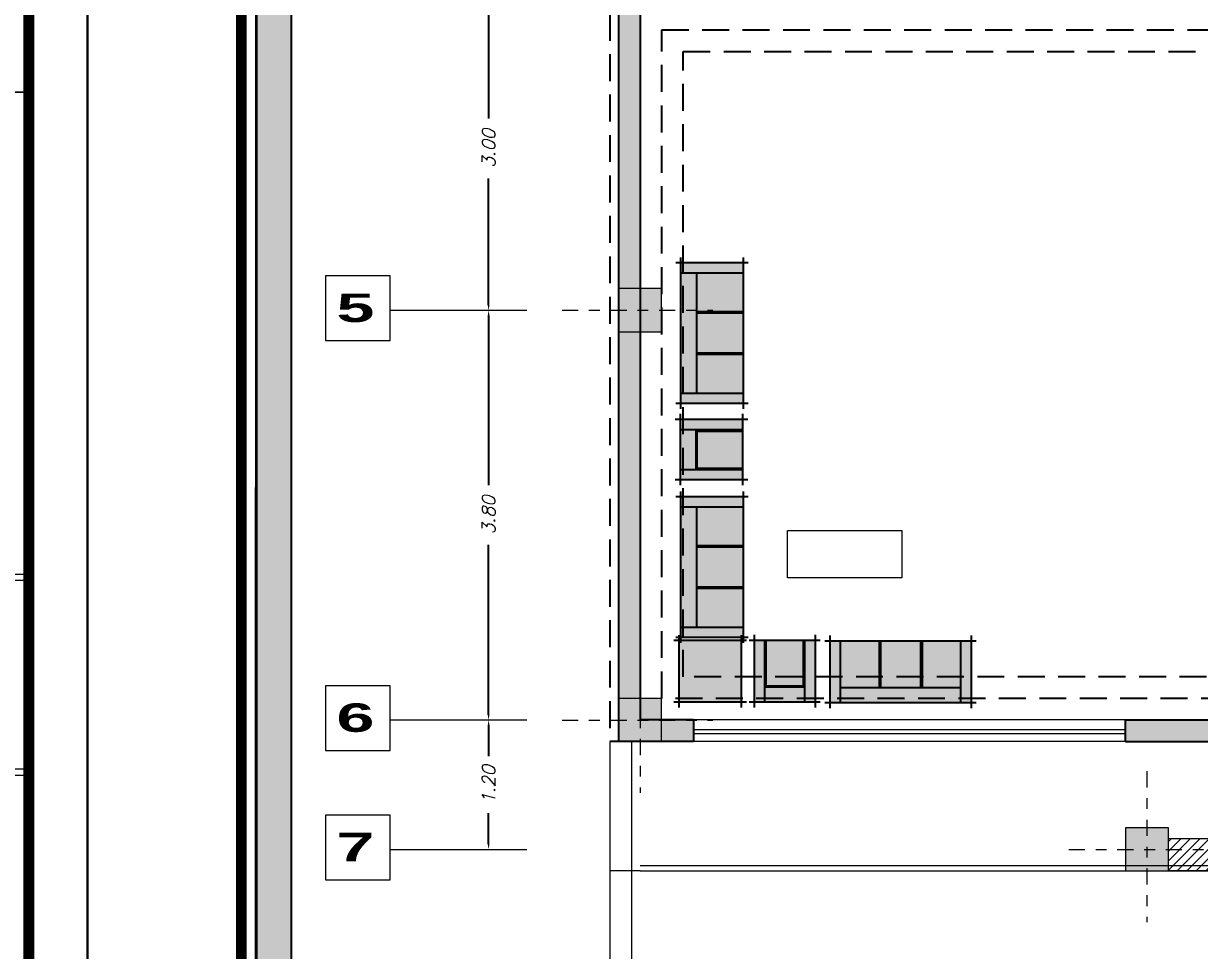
# Model space of a CAD drawing. Header units: inches. Extents: x 70 to 1974, y -315 to 363.
# Drawn here: x 99.05 to 109.95, y -185.77 to -177.17 of the extents above; entities that cross this region are included whole.
import ezdxf

# ---------------------------------------------------------------- set-up
doc = ezdxf.new("R2010")
doc.units = ezdxf.units.IN
doc.header["$MEASUREMENT"] = 0
doc.linetypes.add('DASHDOT', pattern=[1, 0.5, -0.25, 0, -0.25])
doc.linetypes.add('HIDDEN', pattern=[0.375, 0.25, -0.125])
for name, color, linetype, lineweight in [('1', 19, 'Continuous', 5), ('3', 244, 'Continuous', 20), ('LAYER1', 8, 'Continuous', 9), ('WALL', 7, 'Continuous', 35)]:
    doc.layers.add(name, color=color, linetype=linetype, lineweight=lineweight)
for name, color, linetype in [('7', 7, 'Continuous'), ('fer', 8, 'Continuous'), ('HID', 5, 'HIDDEN'), ('MOBL', 251, 'Continuous')]:
    doc.layers.add(name, color=color, linetype=linetype)
doc.layers.add('AX', color=7, linetype='Continuous', lineweight=18, true_color=0xb7ad8f)
doc.styles.add('KH1', font='', dxfattribs={"width": 1.5})
doc.styles.add('STYLE3', font='italict.shx')
doc.styles.get('KH1').set_extended_font_data('Arial Black')
doc.dimstyles.new('mo', dxfattribs={"dimscale": 0.08, "dimtxt": 1.5, "dimasz": 0.6, "dimexe": 1, "dimexo": 1, "dimgap": 1, "dimtad": 0, "dimzin": 1, "dimdsep": 46, "dimtxsty": 'STYLE3', "dimcen": 2.5, "dimse1": 1, "dimse2": 1, "dimclrd": 1, "dimclre": 2, "dimclrt": 1, "dimadec": 0, "dimazin": 0, "dimtm": 1e-09, "dimtfac": 1, "dimtix": 1, "dimtmove": 0, "dimatfit": 1, "dimfxl": 0, "dimtolj": 1, "dimtzin": 0, "dimarcsym": 0})

# ---------------------------------------------------------------- blocks, each defined once
blk = doc.blocks.new('k1')
at = {"true_color": 0x636466}
h = blk.add_hatch(color=251, dxfattribs=at)
h.dxf.hatch_style = 1
h.paths.add_polyline_path([(-480.494, -162.334), (-480.494, -163.026), (-480.494, -198.947), (-480.18, -198.947), (-480.18, -162.334)])
blk.add_line((-480.178, -162.634), (-480.178, -198.949))
for points in [[(-452.366, -202.667), (-482.066, -202.667), (-482.066, -160.662), (-452.366, -160.662)], [(-482.066, -160.662), (-452.366, -160.662), (-452.366, -202.667), (-482.066, -202.667)]]:
    blk.add_lwpolyline(points, close=True)
blk.add_lwpolyline([(-480.178, -162.634), (-480.178, -198.949), (-480.495, -198.949), (-480.495, -162.319), (-480.178, -162.319)])
at = {"layer": '1', "ltscale": 0.5}
for p, q in [((-452.911, -190.833), (-452.911, -171.797)), ((-452.911, -182.705), (-452.911, -179.365)), ((-452.911, -179.672), (-456.425, -179.672)), ((-452.911, -181.422), (-456.425, -181.422)), ((-452.911, -181.479), (-456.425, -181.479)), ((-452.911, -184.669), (-452.911, -182.919))]:
    blk.add_line(p, q, dxfattribs=at)
at = {"layer": '1'}
for points in [[(-452.911, -171.797), (-456.42, -171.797), (-456.42, -175.143), (-452.911, -175.143)], [(-452.911, -175.143), (-456.42, -175.143), (-456.42, -179.612), (-452.911, -179.612)]]:
    blk.add_lwpolyline(points, close=True, dxfattribs=at)
at = {"layer": '3', "const_width": 0.1}
for points in [[(-480.641, -192.137), (-480.641, -162.319)], [(-480.641, -198.946), (-480.641, -162.319)]]:
    blk.add_lwpolyline(points, dxfattribs=at)
blk.add_lwpolyline([(-456.535, -190.833), (-452.911, -190.833), (-452.911, -171.797), (-456.535, -171.797)], close=True, dxfattribs=at)
at = {"layer": '7', "lineweight": 30}
blk.add_line((-480.506, -198.946), (-480.503, -162.319), dxfattribs=at)
blk = doc.blocks.new('s.botoni')
at = {"layer": 'AX'}
h = blk.add_hatch(color=256, dxfattribs=at)
h.paths.add_polyline_path([(19.473, 218.825), (19.473, 219.111), (19.758, 219.111), (19.758, 218.825)])
h.paths.add_polyline_path([(19.758, 218.711), (19.473, 218.711), (19.473, 218.825), (19.758, 218.825)])
h.paths.add_polyline_path([(19.473, 218.711), (19.359, 218.711), (19.359, 218.825), (19.473, 218.825)])
h.paths.add_polyline_path([(19.473, 218.825), (19.359, 218.825), (19.359, 219.111), (19.473, 219.111)])
at = {"layer": 'AX', "linetype": 'DASHDOT', "ltscale": 0.3}
for p, q in [((19.558, 219.636), (19.558, 218.236)), ((18.834, 218.911), (20.234, 218.911))]:
    blk.add_line(p, q, dxfattribs=at)
at = {"layer": 'AX', "linetype": 'Continuous'}
blk.add_lwpolyline([(19.359, 218.711), (19.758, 218.711), (19.758, 219.111), (19.359, 219.111), (19.359, 218.711)], dxfattribs=at)
blk = doc.blocks.new('s13')
at = {"layer": 'AX', "linetype": 'Continuous'}
h = blk.add_hatch(dxfattribs=at)
h.set_pattern_fill('ANSI31', color=256, scale=0.5)
h.paths.add_polyline_path([(120.209, -48.396), (118.409, -48.396), (118.409, -48.696), (120.209, -48.696)])
blk.add_lwpolyline([(120.209, -48.696), (118.409, -48.696), (118.409, -48.396), (120.209, -48.396)], close=True, dxfattribs=at)
for p in [(93.95, -262.406), (93.95, -266.207), (98.65, -267.407)]:
    blk.add_blockref('s.botoni', p, dxfattribs=at)
blk = doc.blocks.new('mz1')
at = {"layer": 'MOBL', "ltscale": 0.03}
for p, q in [((-4.15, -3.1), (-4.15, 3.9)), ((1.85, 3.9), (1.85, -3.1)), ((-4.65, 3.4), (2.35, 3.4)), ((2.35, -2.6), (-4.65, -2.6))]:
    blk.add_line(p, q, dxfattribs=at)
blk = doc.blocks.new('Gol miz')
at = {"layer": 'fer'}
h = blk.add_hatch(color=45, dxfattribs=at)
h.set_gradient(color1=(150, 137, 90), color2=(244, 242, 236), one_color=1, tint=0.94, name='INVCURVED')
h.paths.add_polyline_path([(0.576, -0.288), (0.576, 0.288), (0, 0.288), (0, -0.288)])
at = {"layer": 'MOBL', "xscale": -0.09599999999045394, "yscale": 0.09599999999045394, "zscale": 0.09599999999947614}
blk.add_blockref('mz1', (0.178, -0.038), dxfattribs=at)
blk = doc.blocks.new('Mobl 3')
at = {"layer": 'fer'}
h = blk.add_hatch(color=45, dxfattribs=at)
h.set_gradient(color1=(150, 137, 90), color2=(244, 242, 236), one_color=1, tint=0.94, name='INVCURVED')
h.paths.add_polyline_path([(0.096, 0.576), (0, 0.576), (0, 0), (0.096, 0)])
h.paths.add_polyline_path([(1.212, 0.576), (0.096, 0.576), (0.096, 0.432), (1.212, 0.432)])
h.paths.add_polyline_path([(1.308, 0), (1.308, 0.576), (1.212, 0.576), (1.212, 0)])
h = blk.add_hatch(color=49, dxfattribs=at)
h.dxf.hatch_style = 1
h.set_gradient(color1=(100, 62, 38), color2=(216, 176, 151), rotation=180, one_color=1, tint=0.72)
h.paths.add_polyline_path([(0.096, 0), (0.456, 0), (0.456, 0.432), (0.096, 0.432)])
h = blk.add_hatch(color=49, dxfattribs=at)
h.dxf.hatch_style = 1
h.set_gradient(color1=(100, 62, 38), color2=(216, 176, 151), rotation=180, one_color=1, tint=0.72)
h.paths.add_polyline_path([(0.468, 0), (0.84, 0), (0.84, 0.432), (0.468, 0.432)])
h = blk.add_hatch(color=49, dxfattribs=at)
h.dxf.hatch_style = 1
h.set_gradient(color1=(100, 62, 38), color2=(216, 176, 151), rotation=180, one_color=1, tint=0.72)
h.paths.add_polyline_path([(0.853, 0), (1.212, 0), (1.212, 0.432), (0.853, 0.432)])
at = {"layer": 'MOBL', "ltscale": 0.03}
for p, q in [((1.356, 0.576), (-0.048, 0.576)), ((0, 0.624), (0, -0.048)), ((0.096, 0.576), (0.096, 0)), ((1.212, 0.576), (1.212, 0)), ((1.308, -0.048), (1.308, 0.624)), ((0.096, 0.432), (1.212, 0.432)), ((0.456, 0), (0.456, 0.432)), ((0.468, 0), (0.468, 0.432)), ((0.84, 0), (0.84, 0.432)), ((0.853, 0), (0.853, 0.432)), ((-0.048, 0), (1.356, 0))]:
    blk.add_line(p, q, dxfattribs=at)
blk = doc.blocks.new('Mobl 1')
at = {"layer": 'fer'}
h = blk.add_hatch(color=45, dxfattribs=at)
h.set_gradient(color1=(150, 137, 90), color2=(244, 242, 236), rotation=180, one_color=1, tint=0.94)
h.paths.add_polyline_path([(0.144, 0.186), (0, 0.186), (0, -0.186), (0.144, -0.186)])
h.paths.add_polyline_path([(0.576, -0.282), (0.576, -0.186), (0, -0.186), (0, -0.282)])
h.paths.add_polyline_path([(0.576, 0.186), (0.576, 0.282), (0, 0.282), (0, 0.186)])
at = {"layer": 'fer', "true_color": 0x787064}
blk.add_hatch(color=8, dxfattribs=at).paths.add_polyline_path([(0.576, -0.186), (0.576, -0.171), (0.153, -0.171), (0.153, 0.173), (0.576, 0.173), (0.576, 0.186), (0.144, 0.186), (0.144, -0.186)])
at = {"layer": 'fer'}
h = blk.add_hatch(color=49, dxfattribs=at)
h.dxf.hatch_style = 1
h.set_gradient(color1=(100, 62, 38), color2=(216, 176, 151), one_color=1, tint=0.72)
h.paths.add_polyline_path([(0.153, 0.173), (0.153, -0.171), (0.576, -0.171), (0.576, 0.173)])
at = {"layer": 'MOBL', "linetype": 'ByBlock'}
for p, q in [((0, 0.33), (0, -0.33)), ((0.576, -0.33), (0.576, 0.33)), ((0.624, 0.282), (-0.048, 0.282)), ((0, 0.186), (0.576, 0.186)), ((0.144, -0.186), (0.144, 0.186)), ((0.153, -0.171), (0.153, 0.173)), ((0.153, 0.173), (0.576, 0.173)), ((0, -0.186), (0.576, -0.186)), ((0.153, -0.171), (0.576, -0.171)), ((-0.048, -0.282), (0.624, -0.282))]:
    blk.add_line(p, q, dxfattribs=at)
blk = doc.blocks.new('*D352')
at = {"color": 1, "lineweight": -2, "transparency": 16777216}
for p, q in [((173.303, -176.877), (173.303, -178.052)), ((173.303, -179.781), (173.303, -178.606))]:
    blk.add_line(p, q, dxfattribs=at)
at = {"color": 1, "transparency": 16777216}
for points in [[(173.295, -176.877), (173.311, -176.877), (173.303, -176.829)], [(173.295, -179.781), (173.311, -179.781), (173.303, -179.829)]]:
    blk.add_solid(points, dxfattribs=at)
at = {"layer": 'Defpoints', "color": 0, "transparency": 16777216}
for p in [(173.303, -176.829), (173.303, -179.829), (173.303, -179.829)]:
    blk.add_point(p, dxfattribs=at)
at = {"color": 1, "transparency": 16777216, "insert": (173.303, -178.329), "char_height": 0.12, "attachment_point": 5, "rotation": 90, "style": 'STYLE3'}
blk.add_mtext('\\A1;3.00', dxfattribs=at)
blk = doc.blocks.new('*D353')
at = {"color": 1, "lineweight": -2, "transparency": 16777216}
for p, q in [((173.303, -179.877), (173.303, -181.452)), ((173.303, -183.581), (173.303, -182.006))]:
    blk.add_line(p, q, dxfattribs=at)
at = {"color": 1, "transparency": 16777216}
for points in [[(173.295, -179.877), (173.311, -179.877), (173.303, -179.829)], [(173.295, -183.581), (173.311, -183.581), (173.303, -183.629)]]:
    blk.add_solid(points, dxfattribs=at)
at = {"layer": 'Defpoints', "color": 0, "transparency": 16777216}
for p in [(173.303, -179.829), (173.303, -183.629), (173.303, -183.629)]:
    blk.add_point(p, dxfattribs=at)
at = {"color": 1, "transparency": 16777216, "insert": (173.303, -181.729), "char_height": 0.12, "attachment_point": 5, "rotation": 90, "style": 'STYLE3'}
blk.add_mtext('\\A1;3.80', dxfattribs=at)
blk = doc.blocks.new('*D354')
at = {"color": 1, "lineweight": -2, "transparency": 16777216}
for p, q in [((173.303, -183.677), (173.303, -183.966)), ((173.303, -184.781), (173.303, -184.492))]:
    blk.add_line(p, q, dxfattribs=at)
at = {"color": 1, "transparency": 16777216}
for points in [[(173.295, -183.677), (173.311, -183.677), (173.303, -183.629)], [(173.295, -184.781), (173.311, -184.781), (173.303, -184.829)]]:
    blk.add_solid(points, dxfattribs=at)
at = {"layer": 'Defpoints', "color": 0, "transparency": 16777216}
for p in [(173.303, -183.629), (173.303, -184.829), (173.303, -184.829)]:
    blk.add_point(p, dxfattribs=at)
at = {"color": 1, "transparency": 16777216, "insert": (173.303, -184.229), "char_height": 0.12, "attachment_point": 5, "rotation": 90, "style": 'STYLE3'}
blk.add_mtext('\\A1;1.20', dxfattribs=at)
blk = doc.blocks.new('S33')
at = {"layer": 'AX', "color": 23, "linetype": 'ByBlock', "true_color": 0xbf8b78}
for p, q in [((172.39, -179.829), (173.658, -179.829)), ((172.39, -183.629), (173.658, -183.629)), ((172.39, -184.829), (173.658, -184.829))]:
    blk.add_line(p, q, dxfattribs=at)
for points in [[(172.39, -180.111), (172.39, -179.511), (171.79, -179.511), (171.79, -180.111)], [(172.39, -183.911), (172.39, -183.311), (171.79, -183.311), (171.79, -183.911)], [(172.39, -185.111), (172.39, -184.511), (171.79, -184.511), (171.79, -185.111)]]:
    blk.add_lwpolyline(points, close=True, dxfattribs=at)
at = {"layer": 'AX', "color": 23, "linetype": 'ByBlock', "true_color": 0xbf8b78, "style": 'KH1', "width": 1.5}
for s, p in [('5', (171.892, -179.938)), ('6', (171.892, -183.739)), ('7', (171.892, -184.939))]:
    blk.add_text(s, height=0.264, dxfattribs=at).set_placement(p)
for base, p1, p2, picture, middle in [((173.303, -179.829), (173.303, -176.829), (173.303, -179.829), '*D352', (173.303, -178.329)), ((173.303, -183.629), (173.303, -179.829), (173.303, -183.629), '*D353', (173.303, -181.729)), ((173.303, -184.829), (173.303, -183.629), (173.303, -184.829), '*D354', (173.303, -184.229))]:
    dim = blk.add_linear_dim(base=base, p1=p1, p2=p2, angle=90, dimstyle='mo', override={"dimtmove": 1})
    dim.commit()
    dim.dimension.update_dxf_attribs({"geometry": picture, "text_midpoint": middle})

msp = doc.modelspace()

# ---------------------------------------------------------------- hatches: boundary and pattern name
h = msp.add_hatch(color=156)
h.dxf.hatch_style = 1
h.paths.add_polyline_path([(114.50369, -176.92864), (113.90442, -176.92864), (113.90442, -177.02864), (114.50369, -177.02864)], flags=17)
h.paths.add_polyline_path([(124.40442, -168.82896), (119.48442, -168.82896), (119.48442, -169.02896), (119.48442, -170.32896), (113.10442, -170.32896), (113.10442, -170.52896), (113.10442, -174.52896), (112.50211, -174.52896), (112.50211, -175.12896), (110.20442, -175.12896), (110.20442, -174.52896), (110.10442, -174.52896), (110.10442, -175.22896), (113.00442, -175.22896), (113.00442, -176.92864), (110.20442, -176.92864), (110.20442, -176.02896), (110.10442, -176.02896), (110.10442, -177.02864), (113.10442, -177.02864), (113.10442, -175.22896), (114.70442, -175.22896), (114.70442, -176.82896), (116.80442, -176.82896), (116.80442, -175.02896), (116.30442, -175.02896), (116.30442, -175.22896), (116.60442, -175.22896), (116.60442, -176.62896), (114.90442, -176.62896), (114.90442, -175.22896), (115.20442, -175.22896), (115.20442, -175.02896), (114.70442, -175.02896), (113.30442, -175.02896), (113.30442, -170.52896), (116.60442, -170.52896), (116.60442, -173.42896), (118.30442, -173.42896), (118.30442, -177.02864), (118.40938, -177.02863), (120.60442, -177.02865), (120.60442, -176.22896), (120.50442, -176.22896), (120.50442, -176.92865), (118.50442, -176.92865), (118.50442, -175.42896), (120.60442, -175.42896), (120.60442, -175.32896), (118.50442, -175.32896), (118.50442, -173.32896), (120.50442, -173.32896), (120.50442, -174.52896), (120.60442, -174.52896), (120.60442, -173.22896), (116.80442, -173.22896), (116.80442, -170.52896), (119.53442, -170.52896), (119.53442, -170.92896), (120.50442, -170.92896), (120.50442, -172.42896), (120.60442, -172.42896), (120.60442, -170.92896), (121.00442, -170.92896), (121.00442, -170.82896), (119.63442, -170.82896), (119.63442, -169.02896), (124.20442, -169.02896), (124.20442, -170.82896), (121.80442, -170.82896), (121.80442, -171.52896), (121.90442, -171.52896), (121.90442, -170.92896), (124.20442, -170.92896), (124.20442, -172.32896), (121.80442, -172.32896), (121.80442, -173.02896), (121.90442, -173.02896), (121.90442, -172.42896), (124.20442, -172.42896), (124.20442, -175.32896), (121.80442, -175.32896), (121.80442, -175.42896), (124.20442, -175.42896), (124.20442, -176.92865), (121.90442, -176.92865), (121.90442, -176.22896), (121.80442, -176.22896), (121.80442, -177.02865), (124.20442, -177.02865), (124.20442, -180.12864), (121.83442, -180.12864), (121.83442, -177.82865), (121.73442, -177.82865), (121.73442, -180.12864), (119.85227, -180.12864), (119.85227, -179.86071), (119.33119, -179.86071), (119.33119, -180.22864), (118.50442, -180.22864), (118.50442, -178.32864), (120.93442, -178.32864), (120.93442, -178.22864), (118.50442, -178.22864), (118.30442, -178.22864), (118.30442, -180.22864), (117.63119, -180.22864), (117.63119, -182.42895), (118.53119, -182.42895), (118.53119, -182.32895), (117.83119, -182.32895), (117.83119, -180.32864), (119.33119, -180.32864), (119.33119, -182.42895), (119.43119, -182.42895), (119.43119, -180.69658), (119.85227, -180.69658), (119.85227, -180.32864), (124.20442, -180.32864), (124.20442, -183.82896), (124.40442, -183.82896)])
h.paths.add_polyline_path([(113.15557, -174.62896), (113.15557, -175.12896), (113.00211, -175.12896), (113.00211, -174.62896)], flags=16)
h.paths.add_polyline_path([(112.90211, -174.62896), (112.90211, -175.12896), (112.60211, -175.12896), (112.60211, -174.62896)], flags=16)
h.paths.add_polyline_path([(119.75227, -179.96071), (119.75227, -180.22864), (119.43119, -180.22864), (119.43119, -179.96071)], flags=16)
h.paths.add_polyline_path([(119.43119, -180.32864), (119.43119, -180.32864), (119.43119, -180.59658)], flags=16)
h.paths.add_polyline_path([(119.75227, -180.32864), (119.75227, -180.59658), (119.43119, -180.59658), (119.43119, -180.32864)], flags=16)
h.paths.add_polyline_path([(121.00442, -183.62896), (117.63119, -183.62896), (117.63119, -183.82896), (121.00442, -183.82896)], flags=17)
h.paths.add_polyline_path([(116.65667, -183.62896), (116.45667, -183.62896), (116.45667, -183.82896), (116.65667, -183.82896)], flags=17)
h.paths.add_polyline_path([(115.25668, -178.22864), (113.01667, -178.22864), (113.01667, -178.92864), (113.11667, -178.92864), (113.11667, -178.32864), (115.05668, -178.32864), (115.05667, -183.62896), (114.13667, -183.62896), (114.13667, -183.82896), (115.25667, -183.82896), (115.25666, -183.73296)], flags=17)
h.paths.add_polyline_path([(112.93667, -183.62896), (112.01667, -183.62896), (112.01667, -178.22864), (111.91667, -178.22864), (111.91667, -183.62896), (109.26473, -183.62896), (109.26473, -183.82896), (112.93667, -183.82896)])
h.paths.add_polyline_path([(111.80442, -170.32896), (110.10442, -170.32896), (110.10442, -170.52896), (110.10442, -173.52896), (110.20442, -173.52896), (110.20442, -170.52896), (111.80442, -170.52896)])
h.paths.add_polyline_path([(104.76442, -169.02896), (106.26338, -169.02896), (106.26338, -170.92896), (106.36338, -170.92896), (106.36338, -169.02896), (111.50442, -169.02896), (111.50442, -168.82896), (104.56442, -168.82896), (104.56442, -183.82896), (104.76442, -183.82896), (105.25917, -183.82896), (105.25917, -183.62896), (104.76442, -183.62896), (104.76442, -173.52896), (106.44375, -173.52896), (106.44375, -174.02896), (107.24375, -174.02896), (107.24375, -173.52896), (109.10442, -173.52896), (109.10442, -173.42896), (104.76442, -173.42896), (104.76442, -171.32896), (105.46338, -171.32896), (105.46338, -170.82896), (104.76442, -170.82896)])
h.paths.add_polyline_path([(104.76442, -170.92896), (105.36338, -170.92896), (105.36338, -171.22896), (104.76442, -171.22896)], flags=16)
h.paths.add_polyline_path([(106.54375, -173.52896), (106.79375, -173.52896), (106.79375, -173.92896), (106.54375, -173.92896)], flags=16)
h.paths.add_polyline_path([(106.89375, -173.52896), (107.14375, -173.52896), (107.14375, -173.92896), (106.89375, -173.92896)], flags=16)

# ---------------------------------------------------------------- linework, layer by layer
for p, q in [((104.56442, -168.82896), (104.56442, -183.82896)), ((104.76442, -173.52896), (104.76442, -183.62896)), ((105.25917, -183.62896), (104.76442, -183.62896)), ((105.25917, -183.62896), (105.25917, -183.82896)), ((109.26473, -183.82896), (109.26473, -183.62896)), ((109.26473, -183.62896), (111.91667, -183.62896)), ((104.76442, -183.82896), (104.48442, -183.82896)), ((105.25917, -183.82896), (104.76442, -183.82896)), ((109.26473, -183.82896), (112.93667, -183.82896))]:
    msp.add_line(p, q)
at = {"layer": 'HID', "color": 8}
msp.add_line((104.48442, -168.82896), (104.48442, -183.82896), dxfattribs=at)
for points in [[(104.96442, -177.22864), (111.71667, -177.22864), (111.71667, -183.42896), (104.96442, -183.42896)], [(105.16442, -177.42864), (111.51667, -177.42864), (111.51667, -183.22896), (105.16442, -183.22896)]]:
    msp.add_lwpolyline(points, close=True, dxfattribs=at)
at = {"layer": 'LAYER1', "color": 156}
for p, q in [((109.26473, -183.62896), (105.25917, -183.62896)), ((109.26473, -183.71963), (105.25917, -183.71963)), ((109.26473, -183.75713), (105.25917, -183.75713)), ((109.26473, -183.82896), (105.25917, -183.82896))]:
    msp.add_line(p, q, dxfattribs=at)
at = {"layer": 'LAYER1', "linetype": 'ByBlock'}
for p, q in [((104.48442, -183.82896), (104.48442, -193.82896)), ((104.68442, -183.82896), (104.68442, -192.22896)), ((104.76442, -185.02896), (104.48442, -185.02896))]:
    msp.add_line(p, q, dxfattribs=at)
msp.add_lwpolyline([(107.19289, -182.30925), (106.13181, -182.30925), (106.13181, -181.87058), (107.19289, -181.87058)], close=True, dxfattribs=at)
for points in [[(104.76442, -184.97896), (111.91442, -184.97896), (111.91442, -186.97896), (115.40369, -186.97896)], [(104.76442, -185.02896), (111.86442, -185.02896), (111.86442, -187.02896), (111.86442, -187.02896), (111.86442, -187.02896), (115.40369, -187.02896)]]:
    msp.add_lwpolyline(points, dxfattribs=at)

# ---------------------------------------------------------------- block references
for name, p in [('k1', (552.00553, -2.66445)), ('k1', (581.70553, -2.66445)), ('S33', (-69.94418, 0)), ('s13', (-8.74433, -136.33338))]:
    msp.add_blockref(name, p)
at = {"layer": 'WALL', "lineweight": 20}
for name, p, xscale, yscale, zscale, rotation in [('Mobl 3', (105.71843, -179.3872), -0.9997022396657805, 0.999702239665782, 0.999702239665782, 89.99999697631445), ('Mobl 1', (105.13789, -181.12033), -0.9997022396415342, 0.9997022396415356, 0.9997022396415356, 179.9999969763145), ('Mobl 3', (105.71843, -181.55762), -0.9997022396657806, 0.9997022396657821, 0.9997022396657821, 89.99999697631445), ('Gol miz', (105.41445, -182.88849), -0.9997022396657804, 0.9997022396657819, 0.9997022396657819, 89.99999697631445), ('Mobl 1', (106.10552, -183.46432), -0.9997022396415345, 0.9997022396415359, 0.9997022396415359, 269.9999969763144), ('Mobl 3', (106.52575, -182.89441), -0.9997022396657799, 0.9997022396657813, 0.9997022396657813, 179.9999969763144)]:
    msp.add_blockref(name, p, dxfattribs=dict(at, xscale=xscale, yscale=yscale, zscale=zscale, rotation=rotation))

doc.saveas('drawing.dxf')
